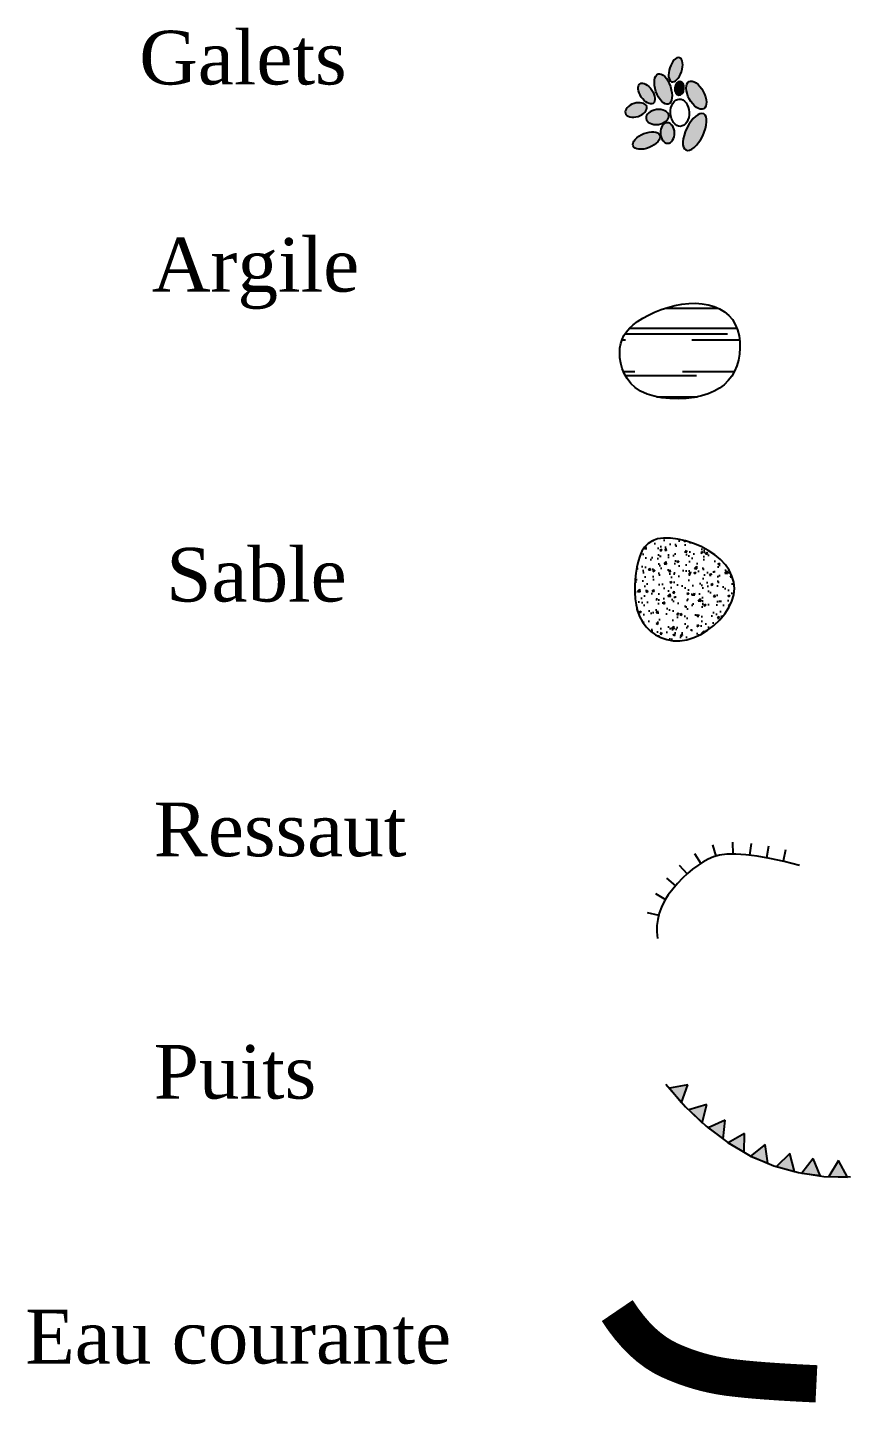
# Model space of a CAD drawing. Header units: metres. Extents: x -231 to 574, y -201 to 398.
# Drawn here: x -1.1 to 42.9, y 65.9 to 139.6 of the extents above; entities that cross this region are included whole.
import ezdxf

# ---------------------------------------------------------------- set-up
doc = ezdxf.new("R2010")
doc.units = ezdxf.units.M
doc.header["$MEASUREMENT"] = 0
for name, color, linetype in [('Blocs - Actifs', 170, 'Continuous'), ('Blocs - Argiles', 32, 'Continuous'), ("Blocs - Courant d'air", 204, 'Continuous'), ('Blocs - Echelle', 250, 'Continuous'), ('Blocs - Puits', 36, 'Continuous'), ('Blocs - Sables', 42, 'Continuous'), ('Blocs - Spéléothèmes Fond', 255, 'Continuous'), ('Topo Dessin - Spéléothèmes', 26, 'Continuous')]:
    doc.layers.add(name, color=color, linetype=linetype)

# ---------------------------------------------------------------- blocks, each defined once
blk = doc.blocks.new('Galet 001')
at = {"layer": 'Blocs - Spéléothèmes Fond'}
h = blk.add_hatch(color=256, dxfattribs=at)
h.dxf.hatch_style = 1
edge = h.paths.add_edge_path()
edge.add_ellipse((0, 0), major_axis=(-0.315, 0.525), ratio=0.624177, start_angle=0, end_angle=360)
at = {"layer": 'Topo Dessin - Spéléothèmes'}
blk.add_ellipse((0, 0), major_axis=(-0.315, 0.525), ratio=0.624177, dxfattribs=at)
blk = doc.blocks.new('Galet 002')
at = {"layer": 'Blocs - Spéléothèmes Fond'}
h = blk.add_hatch(color=256, dxfattribs=at)
h.dxf.hatch_style = 1
edge = h.paths.add_edge_path()
edge.add_ellipse((0, 0), major_axis=(-0.394, 0.315), ratio=0.563133, start_angle=0, end_angle=360)
at = {"layer": 'Topo Dessin - Spéléothèmes'}
blk.add_ellipse((0, 0), major_axis=(-0.394, 0.315), ratio=0.563133, dxfattribs=at)
blk = doc.blocks.new('Galet 003')
at = {"layer": 'Blocs - Spéléothèmes Fond'}
h = blk.add_hatch(color=256, dxfattribs=at)
h.dxf.hatch_style = 1
edge = h.paths.add_edge_path()
edge.add_ellipse((-0.004, -0.001), major_axis=(0.605, 0.026), ratio=0.447137, start_angle=0, end_angle=360)
at = {"layer": 'Topo Dessin - Spéléothèmes'}
blk.add_ellipse((-0.004, -0.001), major_axis=(0.605, 0.026), ratio=0.447137, dxfattribs=at)
blk = doc.blocks.new('Galet 004')
at = {"layer": 'Blocs - Spéléothèmes Fond'}
h = blk.add_hatch(color=256, dxfattribs=at)
h.dxf.hatch_style = 1
h.paths.add_polyline_path([(-0.496, 0, 1), (0.496, 0, 1)])
at = {"layer": 'Topo Dessin - Spéléothèmes'}
blk.add_circle((0, 0), 0.496, dxfattribs=at)
blk = doc.blocks.new('Galet 005')
at = {"layer": 'Blocs - Spéléothèmes Fond'}
h = blk.add_hatch(color=256, dxfattribs=at)
h.dxf.hatch_style = 1
edge = h.paths.add_edge_path()
edge.add_ellipse((-0.001, 0.001), major_axis=(-0.158, -0.21), ratio=0.894324, start_angle=0, end_angle=360)
at = {"layer": 'Topo Dessin - Spéléothèmes'}
blk.add_ellipse((-0.001, 0.001), major_axis=(-0.158, -0.21), ratio=0.894324, dxfattribs=at)
blk = doc.blocks.new('Galet 006')
at = {"layer": 'Blocs - Spéléothèmes Fond'}
h = blk.add_hatch(color=256, dxfattribs=at)
h.dxf.hatch_style = 1
edge = h.paths.add_edge_path()
edge.add_ellipse((-0.005, -0.002), major_axis=(-0.447, 0.448), ratio=0.587252, start_angle=0, end_angle=360)
at = {"layer": 'Topo Dessin - Spéléothèmes'}
blk.add_ellipse((-0.005, -0.002), major_axis=(-0.447, 0.448), ratio=0.587252, dxfattribs=at)
blk = doc.blocks.new('Galet 007')
at = {"layer": 'Blocs - Spéléothèmes Fond'}
h = blk.add_hatch(color=256, dxfattribs=at)
h.dxf.hatch_style = 1
edge = h.paths.add_edge_path()
edge.add_ellipse((-0.001, 0.001), major_axis=(0.578, 0.079), ratio=0.4248, start_angle=0, end_angle=360)
at = {"layer": 'Topo Dessin - Spéléothèmes'}
blk.add_ellipse((-0.001, 0.001), major_axis=(0.578, 0.079), ratio=0.4248, dxfattribs=at)
blk = doc.blocks.new('Galet 008')
at = {"layer": 'Blocs - Spéléothèmes Fond'}
h = blk.add_hatch(color=256, dxfattribs=at)
h.dxf.hatch_style = 1
edge = h.paths.add_edge_path()
edge.add_ellipse((-0.004, -0.001), major_axis=(0.307, 0.395), ratio=0.599556, start_angle=0, end_angle=360)
at = {"layer": 'Topo Dessin - Spéléothèmes'}
blk.add_ellipse((-0.004, -0.001), major_axis=(0.307, 0.395), ratio=0.599556, dxfattribs=at)
blk = doc.blocks.new('Galet 009')
at = {"layer": 'Blocs - Spéléothèmes Fond'}
h = blk.add_hatch(color=256, dxfattribs=at)
h.dxf.hatch_style = 1
edge = h.paths.add_edge_path()
edge.add_ellipse((-0.008, -0.005), major_axis=(-0.552, 0.341), ratio=0.489016, start_angle=0, end_angle=360)
at = {"layer": 'Topo Dessin - Spéléothèmes'}
blk.add_ellipse((-0.008, -0.005), major_axis=(-0.552, 0.341), ratio=0.489016, dxfattribs=at)
blk = doc.blocks.new('Galet 010')
at = {"layer": 'Blocs - Spéléothèmes Fond'}
h = blk.add_hatch(color=256, dxfattribs=at)
h.dxf.hatch_style = 1
edge = h.paths.add_edge_path()
edge.add_ellipse((-0.004, -0.004), major_axis=(-0.315, -0.21), ratio=0.980442, start_angle=0, end_angle=360)
at = {"layer": 'Topo Dessin - Spéléothèmes'}
blk.add_ellipse((-0.004, -0.004), major_axis=(-0.315, -0.21), ratio=0.980442, dxfattribs=at)
blk = doc.blocks.new('Galet 011')
at = {"layer": 'Blocs - Spéléothèmes Fond'}
h = blk.add_hatch(color=256, dxfattribs=at)
h.dxf.hatch_style = 1
edge = h.paths.add_edge_path()
edge.add_ellipse((-0.002, 0.007), major_axis=(-0.59, -0.591), ratio=0.489618, start_angle=0, end_angle=360)
at = {"layer": 'Topo Dessin - Spéléothèmes'}
blk.add_ellipse((-0.002, 0.007), major_axis=(-0.59, -0.591), ratio=0.489618, dxfattribs=at)
blk = doc.blocks.new('Galets')
at = {"layer": 'Blocs - Spéléothèmes Fond'}
for name, p in [('Galet 008', (0.536, 1.359)), ('Galet 001', (-0.17, 0.679)), ('Galet 002', (-1.062, 0.543)), ('Galet 005', (0.689, 0.679)), ('Galet 006', (1.573, 0.407)), ('Galet 007', (-1.657, -0.035)), ('Galet 004', (0.655, -0.205)), ('Galet 003', (-0.535, -0.324)), ('Galet 010', (-0.042, -0.918)), ('Galet 011', (1.403, -0.935))]:
    blk.add_blockref(name, p, dxfattribs=at)
at = {"layer": 'Blocs - Spéléothèmes Fond', "rotation": 60.8715526561141}
blk.add_blockref('Galet 009', (-1.181, -1.156), dxfattribs=at)
blk = doc.blocks.new('Sable')
at = {"layer": 'Blocs - Sables'}
h = blk.add_hatch(dxfattribs=at)
h.set_pattern_fill('AR-CONC,_I', color=256, scale=0.006, style=2)
h.set_pattern_definition([(50, (-24.5356, -95.3986), (1.093108, -0.0956345), [0.1143, -1.2573]), (355, (-24.5356, -95.3986), (-0.211457, 1.14634), [0.09144, -1.00584]), (100.451, (-24.4445, -95.4066), (0.881655, 1.0507), [0.09714, -1.06854]), (46.1842, (-24.5356, -95.0938), (1.626474, -0.252254), [0.17145, -1.88595]), (96.6356, (-24.4, -95.1148), (1.424425, 1.484553), [0.14571, -1.60281]), (351.184, (-24.5356, -95.0938), (1.424428, 1.48455), [0.13716, -1.50876]), (21, (-24.3832, -95.17), (0.909689, -0.613593), [0.1143, -1.2573]), (326, (-24.3832, -95.17), (0.370812, 1.105128), [0.09144, -1.00584]), (71.4514, (-24.3074, -95.2211), (1.280499, 0.491537), [0.09714, -1.06854]), (37.5, (-24.5356, -95.3986), (0.0185316, 0.5073302), [0, -0.993648, 0, -1.02108, 0, -1.00965]), (7.5, (-24.5356, -95.3986), (0.400918, 0.6010834), [0, -0.582168, 0, -0.970788, 0, -0.38481]), (327.5, (-24.87546, -95.3986), (0.8135436, -0.0343725), [0, -0.381, 0, -1.18872, 0, -1.57734]), (317.5, (-25.02786, -95.3986), (0.888775, 0.152559), [0, -0.4953, 0, -0.789432, 0, -1.12014])])
h.paths.add_polyline_path([(-2.186, -1.776), (-1.992, -2.035), (-1.76, -2.265), (-1.494, -2.459), (-1.198, -2.614), (-0.876, -2.724), (-0.535, -2.784), (-0.177, -2.789), (0.193, -2.734), (0.569, -2.617), (0.943, -2.443), (1.305, -2.22), (1.646, -1.958), (1.957, -1.663), (2.227, -1.343), (2.448, -1.008), (2.61, -0.664), (2.706, -0.32), (2.736, 0.022), (2.703, 0.357), (2.61, 0.682), (2.459, 0.995), (2.254, 1.293), (1.996, 1.571), (1.689, 1.828), (1.337, 2.059), (0.951, 2.261), (0.543, 2.431), (0.126, 2.565), (-0.287, 2.66), (-0.684, 2.712), (-1.053, 2.716), (-1.38, 2.671), (-1.656, 2.573), (-1.883, 2.426), (-2.068, 2.237), (-2.214, 2.01), (-2.328, 1.75), (-2.416, 1.463), (-2.481, 1.155), (-2.531, 0.831), (-2.568, 0.496), (-2.59, 0.154), (-2.594, -0.189), (-2.574, -0.53), (-2.527, -0.863), (-2.45, -1.185), (-2.337, -1.491)])
blk.add_lwpolyline([(-2.186, -1.776), (-1.992, -2.035), (-1.76, -2.265), (-1.494, -2.459), (-1.198, -2.614), (-0.876, -2.724), (-0.535, -2.784), (-0.177, -2.789), (0.193, -2.734), (0.569, -2.617), (0.943, -2.443), (1.305, -2.22), (1.646, -1.958), (1.957, -1.663), (2.227, -1.343), (2.448, -1.008), (2.61, -0.664), (2.706, -0.32), (2.736, 0.022), (2.703, 0.357), (2.61, 0.682), (2.459, 0.995), (2.254, 1.293), (1.996, 1.571), (1.689, 1.828), (1.337, 2.059), (0.951, 2.261), (0.543, 2.431), (0.126, 2.565), (-0.287, 2.66), (-0.684, 2.712), (-1.053, 2.716), (-1.38, 2.671), (-1.656, 2.573), (-1.883, 2.426), (-2.068, 2.237), (-2.214, 2.01), (-2.328, 1.75), (-2.416, 1.463), (-2.481, 1.155), (-2.531, 0.831), (-2.568, 0.496), (-2.59, 0.154), (-2.594, -0.189), (-2.574, -0.53), (-2.527, -0.863), (-2.45, -1.185), (-2.337, -1.491)], close=True, dxfattribs=at)
blk = doc.blocks.new('Argile')
at = {"layer": 'Blocs - Argiles'}
h = blk.add_hatch(dxfattribs=at)
h.set_pattern_fill('AR-RROOF', color=256, scale=0.1, style=0)
h.set_pattern_definition([(0, (-114.6587, -168.5966), (5.588, 2.54), [38.1, -5.08, 12.7, -2.54]), (0, (-111.2805, -167.3266), (-2.54, 3.3782), [7.62, -0.8382, 15.24, -1.905]), (0, (-113.3887, -166.4376), (13.208, 1.7018), [20.32, -3.556, 10.16, -2.54])])
h.paths.add_polyline_path([(0.08, 2.363), (0.443, 2.373), (0.794, 2.349), (1.129, 2.293), (1.443, 2.202), (1.733, 2.078), (1.995, 1.919), (2.225, 1.726), (2.42, 1.498), (2.576, 1.236), (2.693, 0.946), (2.773, 0.636), (2.817, 0.312), (2.826, -0.019), (2.801, -0.349), (2.743, -0.672), (2.654, -0.98), (2.533, -1.267), (2.381, -1.531), (2.196, -1.772), (1.978, -1.988), (1.726, -2.179), (1.44, -2.344), (1.117, -2.482), (0.758, -2.593), (0.364, -2.675), (-0.056, -2.727), (-0.49, -2.748), (-0.929, -2.736), (-1.36, -2.69), (-1.772, -2.609), (-2.153, -2.491), (-2.494, -2.336), (-2.784, -2.142), (-3.024, -1.916), (-3.219, -1.664), (-3.371, -1.395), (-3.483, -1.114), (-3.56, -0.83), (-3.603, -0.549), (-3.617, -0.279), (-3.603, -0.024), (-3.562, 0.215), (-3.492, 0.439), (-3.391, 0.651), (-3.259, 0.851), (-3.093, 1.043), (-2.893, 1.227), (-2.657, 1.405), (-2.385, 1.577), (-2.082, 1.742), (-1.752, 1.895), (-1.403, 2.033), (-1.039, 2.152), (-0.667, 2.249), (-0.292, 2.321)])
blk.add_lwpolyline([(0.08, 2.363), (0.443, 2.373), (0.794, 2.349), (1.129, 2.293), (1.443, 2.202), (1.733, 2.078), (1.995, 1.919), (2.225, 1.726), (2.42, 1.498), (2.576, 1.236), (2.693, 0.946), (2.773, 0.636), (2.817, 0.312), (2.826, -0.019), (2.801, -0.349), (2.743, -0.672), (2.654, -0.98), (2.533, -1.267), (2.381, -1.531), (2.196, -1.772), (1.978, -1.988), (1.726, -2.179), (1.44, -2.344), (1.117, -2.482), (0.758, -2.593), (0.364, -2.675), (-0.056, -2.727), (-0.49, -2.748), (-0.929, -2.736), (-1.36, -2.69), (-1.772, -2.609), (-2.153, -2.491), (-2.494, -2.336), (-2.784, -2.142), (-3.024, -1.916), (-3.219, -1.664), (-3.371, -1.395), (-3.483, -1.114), (-3.56, -0.83), (-3.603, -0.549), (-3.617, -0.279), (-3.603, -0.024), (-3.562, 0.215), (-3.492, 0.439), (-3.391, 0.651), (-3.259, 0.851), (-3.093, 1.043), (-2.893, 1.227), (-2.657, 1.405), (-2.385, 1.577), (-2.082, 1.742), (-1.752, 1.895), (-1.403, 2.033), (-1.039, 2.152), (-0.667, 2.249), (-0.292, 2.321)], close=True, dxfattribs=at)
blk = doc.blocks.new('*U89')
at = {"layer": 'Blocs - Puits'}
h = blk.add_hatch(color=256, dxfattribs=at)
h.dxf.hatch_style = 1
h.paths.add_polyline_path([(-3.353, 2.667), (-3.02, 3.61), (-4.003, 3.426)])
h = blk.add_hatch(color=256, dxfattribs=at)
h.dxf.hatch_style = 1
h.paths.add_polyline_path([(-2.25, 1.578), (-2.006, 2.548), (-2.968, 2.274)])
h = blk.add_hatch(color=256, dxfattribs=at)
h.dxf.hatch_style = 1
h.paths.add_polyline_path([(-1.123, 0.715), (-1.02, 1.709), (-1.933, 1.301)])
h = blk.add_hatch(color=256, dxfattribs=at)
h.dxf.hatch_style = 1
h.paths.add_polyline_path([(0, 0), (0.008, 1), (-0.862, 0.507)])
h = blk.add_hatch(color=256, dxfattribs=at)
h.dxf.hatch_style = 1
h.paths.add_polyline_path([(1.257, -0.584), (1.122, 0.406), (0.332, -0.206)])
h = blk.add_hatch(color=256, dxfattribs=at)
h.dxf.hatch_style = 1
h.paths.add_polyline_path([(2.699, -1.033), (2.446, -0.066), (1.734, -0.769)])
h = blk.add_hatch(color=256, dxfattribs=at)
h.dxf.hatch_style = 1
h.paths.add_polyline_path([(4.069, -1.256), (3.683, -0.333), (3.077, -1.129)])
h = blk.add_hatch(color=256, dxfattribs=at)
h.dxf.hatch_style = 1
h.paths.add_polyline_path([(5.523, -1.33), (5.049, -0.45), (4.524, -1.3)])
for p, q in [((-3.02, 3.61), (-4.003, 3.426)), ((-4.003, 3.426), (-3.353, 2.667)), ((-4.003, 3.426), (-3.353, 2.667)), ((-3.353, 2.667), (-3.02, 3.61)), ((-2.006, 2.548), (-2.968, 2.274)), ((-2.968, 2.274), (-2.25, 1.578)), ((-2.968, 2.274), (-2.25, 1.578)), ((-2.25, 1.578), (-2.006, 2.548)), ((-1.02, 1.709), (-1.933, 1.301)), ((-1.123, 0.715), (-1.02, 1.709)), ((-1.933, 1.301), (-1.123, 0.715)), ((-1.933, 1.301), (-1.123, 0.715)), ((0.008, 1), (-0.862, 0.507)), ((0, 0), (0.008, 1)), ((-0.862, 0.507), (0, 0)), ((-0.862, 0.507), (0, 0)), ((1.122, 0.406), (0.332, -0.206)), ((1.257, -0.584), (1.122, 0.406)), ((0.332, -0.206), (1.257, -0.584)), ((0.332, -0.206), (1.257, -0.584)), ((2.446, -0.066), (1.734, -0.769)), ((2.699, -1.033), (2.446, -0.066)), ((3.683, -0.333), (3.077, -1.129)), ((4.069, -1.256), (3.683, -0.333)), ((5.049, -0.45), (4.524, -1.3)), ((5.523, -1.33), (5.049, -0.45)), ((1.734, -0.769), (2.699, -1.033)), ((1.734, -0.769), (2.699, -1.033)), ((3.077, -1.129), (4.069, -1.256)), ((3.077, -1.129), (4.069, -1.256)), ((4.524, -1.3), (5.523, -1.33)), ((4.524, -1.3), (5.523, -1.33))]:
    blk.add_line(p, q, dxfattribs=at)
blk.add_lwpolyline([(-4.198, 3.644), (-3.146, 2.432), (-2.042, 1.389), (-0.885, 0.515), (0.325, -0.191), (1.587, -0.727), (2.902, -1.096), (4.269, -1.295), (5.689, -1.326)], dxfattribs=at)
blk = doc.blocks.new('Puits 001')
at = {"layer": 'Blocs - Puits'}
for p, q in [((1.16, 0.842), (1.169, 0.212)), ((2.157, 0.777), (2.076, 0.152)), ((-0.884, 0.238), (-0.545, -0.293)), ((0.096, 0.706), (0.271, 0.101)), ((3.085, 0.632), (2.974, 0.011)), ((3.999, 0.44), (3.864, -0.176)), ((-1.701, -0.385), (-1.27, -0.842)), ((-2.379, -1.085), (-1.901, -1.495)), ((-2.973, -1.896), (-2.437, -2.228)), ((-3.402, -2.914), (-2.79, -3.063))]:
    blk.add_line(p, q, dxfattribs=at)
blk.add_lwpolyline([(4.747, -0.396), (3.92, -0.188), (3.164, -0.022), (2.481, 0.1), (1.869, 0.179), (1.33, 0.215), (0.862, 0.208), (0.467, 0.157), (0.143, 0.064), (-0.143, -0.064), (-0.425, -0.217), (-0.704, -0.394), (-0.979, -0.597), (-1.251, -0.826), (-1.519, -1.079), (-1.783, -1.357), (-2.044, -1.661), (-2.283, -1.979), (-2.483, -2.301), (-2.643, -2.626), (-2.763, -2.955), (-2.844, -3.287), (-2.885, -3.623), (-2.887, -3.963), (-2.849, -4.306)], dxfattribs=at)

msp = doc.modelspace()

# ---------------------------------------------------------------- linework, layer by layer
at = {"layer": 'Blocs - Actifs', "const_width": 2}
msp.add_lwpolyline([(30.447, 70.852), (30.767, 70.381), (31.096, 69.95), (31.434, 69.557), (31.78, 69.204), (32.136, 68.891), (32.5, 68.617), (32.873, 68.383), (33.254, 68.188), (33.642, 68.02), (34.031, 67.868), (34.422, 67.731), (34.816, 67.609), (35.212, 67.503), (35.61, 67.412), (36.01, 67.336), (36.413, 67.276), (36.84, 67.225), (37.312, 67.175), (37.831, 67.128), (38.396, 67.083), (39.007, 67.04), (39.664, 67), (40.366, 66.962), (41.116, 66.925)], dxfattribs=at)

# ---------------------------------------------------------------- block references
at = {"layer": "Blocs - Courant d'air", "color": 255}
for name, p in [('Argile', (34.197, 122.46)), ('Sable', (33.984, 109.532))]:
    msp.add_blockref(name, p, dxfattribs=at)
at = {"layer": "Blocs - Courant d'air"}
msp.add_blockref('Puits 001', (35.462, 95.105), dxfattribs=at)
at = {"layer": 'Blocs - Echelle', "xscale": 1.010589821764142, "yscale": 1.475710430113736, "zscale": 1.010589821764142, "rotation": 2.518602807195455}
msp.add_blockref('Galets', (33.126, 135.322), dxfattribs=at)
at = {"layer": 'Blocs - Puits'}
msp.add_blockref('*U89', (37.251, 79.34), dxfattribs=at)

# ---------------------------------------------------------------- texts
at = {"layer": 'Blocs - Echelle', "linetype": 'Continuous', "char_height": 2.87867, "attachment_point": 7}
for s, insert in [('\\fTimes New Roman|b0|i0|c0|p18;Galets', (4.847, 136.521)), ('\\fTimes New Roman|b0|i0|c0|p18;Argile', (5.523, 124.51)), ('\\fTimes New Roman|b0|i0|c0|p18; Sable', (5.211, 108.809)), ('\\fTimes New Roman|b0|i0|c0|p18;Ressaut', (5.627, 95.158)), ('\\fTimes New Roman|b0|i0|c0|p18;Puits', (5.627, 82.168)), ('\\fTimes New Roman|b0|i0|c0|p18;Eau courante', (-1.26, 67.972))]:
    msp.add_mtext(s, dxfattribs=dict(at, insert=insert))

doc.saveas('drawing.dxf')
